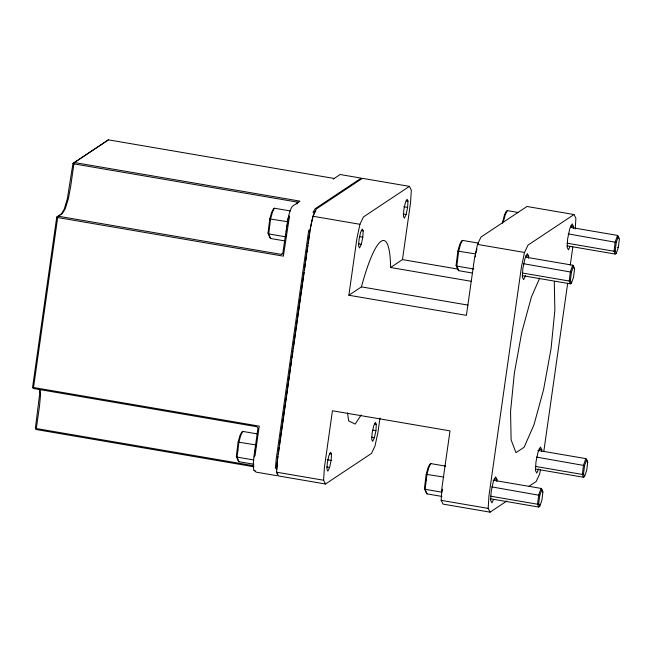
<?xml version="1.0" encoding="UTF-8"?>
<svg xmlns="http://www.w3.org/2000/svg" width="652" height="652" viewBox="0 0 652 652"><rect width="100%" height="100%" fill="white"/><g stroke="black" fill="none" stroke-linecap="round" stroke-linejoin="round"><path stroke-width="0.98" d="M379.986 417.997L378.005 431.95L374.99 446.082L371.51 453.417L325.503 484.004L278.485 475.952L276.587 472.195L277.369 459.546L309.904 230.376L312.919 216.244L316.391 208.917L362.398 178.33L409.423 186.374L411.322 190.139L410.54 202.788L402.471 259.602L390.589 267.507A93.497 16.243 -80.3 0 0 361.436 286.88L348.861 295.242L356.921 238.428L359.937 224.296L363.417 216.961L409.423 186.374M325.503 484.004L323.604 480.239L324.394 467.59L332.455 410.768L450.01 430.882L441.942 487.704L441.159 500.353L443.058 504.118L490.076 512.162L506.808 501.038M331.118 460.418L331.509 454.094L330.564 452.211L328.82 455.878L327.312 462.944L326.921 469.269L327.875 471.151L329.61 467.484L331.118 460.418L327.182 459.741M362.805 237.222L363.197 230.889L362.243 229.015L360.507 232.682L358.999 239.749L358.608 246.073L359.554 247.956L361.298 244.288L362.805 237.222L359.847 236.717M375.927 430.63L376.318 424.305L375.373 422.423L373.629 426.09L372.121 433.156L371.73 439.481L372.683 441.363L374.419 437.696L375.927 430.63L372.977 430.124M407.614 207.434L408.005 201.109L407.052 199.227L405.316 202.894L403.808 209.96L403.417 216.285L404.37 218.167L406.106 214.5L407.614 207.434L403.678 206.757M490.076 512.162L488.177 508.397L488.967 495.748L521.494 266.587L524.51 252.454L527.99 245.119L573.996 214.541L575.895 218.298L575.227 228.999M496.824 481.339L496.946 479.407L495.634 476.824L493.246 481.861L491.176 491.575L490.63 500.28L491.942 502.863L493.531 499.497M528.511 258.143L528.625 256.203L527.321 253.62L524.933 258.665L522.863 268.38L522.317 277.076L523.629 279.667L525.618 275.462M541.633 451.551L541.755 449.619L540.443 447.036L538.055 452.072L535.985 461.795L535.447 470.491L536.751 473.075L538.739 468.878M573.32 228.355L573.442 226.423L572.13 223.84L569.742 228.876L567.672 238.591L567.126 247.295L568.438 249.879L570.027 246.513M276.815 469.693A18.166 3.154 -80.3 0 1 276.921 465.919L277.41 461.249M253.856 464.248L238.917 461.697L238.094 460.605L236.326 456.302L238.094 442.121L239.879 435.715L241.656 432.186L242.715 431.412L257.654 433.971M284.549 240.881L270.604 238.493L269.781 237.401L268.013 233.106L269.781 218.925L271.566 212.519L273.343 208.99L274.402 208.216L290.327 210.946M254.337 456.987L254.59 454.974M254.965 451.95L255.217 449.937M255.47 447.924L255.845 444.9L238.094 442.121M285.902 234.802L285.649 236.815L268.722 233.921L268.013 233.106M286.277 231.778L286.53 229.765M286.904 226.741L289.162 215.853M441.934 496.433L427.003 493.882L426.18 492.79L424.411 488.487L426.18 474.322L427.957 467.9L429.741 464.363L430.801 463.596L445.732 466.147M472.627 273.066L458.69 270.686L457.859 269.594L456.09 265.291L457.859 251.118L459.644 244.704L461.429 241.167L462.488 240.401L478.413 243.123M442.17 491.192L442.423 489.179M475.235 256.921L475.61 253.897L457.859 251.118M502.439 223.22L504.452 214.915L506.237 211.378L507.297 210.612L518.25 212.487M490.646 498.821L538.699 507.044L539.758 506.278L538.715 503.735L539.758 495.381L541.861 489.497L541.038 488.405L492.985 480.19M541.861 489.497L542.904 492.04L541.861 500.394L539.758 506.278M522.333 275.625L570.386 283.848L571.445 283.074L570.402 280.539L571.437 272.177L573.548 266.301L572.725 265.209L525.667 257.157M535.463 469.032L583.507 477.256L584.567 476.49L583.524 473.947L584.567 465.593L586.67 459.717L585.846 458.617L537.794 450.402M586.67 459.717L587.713 462.252L586.67 470.605L584.567 476.49M567.142 245.837L615.195 254.06L616.254 253.294L615.211 250.751L616.254 242.397L618.357 236.513L617.534 235.421L570.484 227.377M616.254 253.294L618.357 247.41L619.4 239.056L618.357 236.513M334.126 178.461L108.428 139.838L73.513 163.09L73.896 163.864L70.701 186.358L68.411 198.518L65.396 208.493L62.592 213.188L56.732 217.173L32.6 387.149L32.983 387.924L33.611 388.535L256.953 426.75L257.964 428.136L254.101 455.365A18.166 3.154 -80.3 0 0 253.987 470.328L256.146 472.129L277.312 475.756M32.983 387.924L33.537 387.508L57.669 217.532L57.286 216.757M73.513 163.09L72.959 163.505L67.36 198.77L64.189 209.243L61.247 214.174L56.732 217.173M254.068 466.808L36.39 429.562L35.77 428.951L36.325 428.543L39.511 406.049L40.554 394.704L40.237 389.945M255.038 455.724L259.235 426.131L33.537 387.508M296.97 204.035L297.247 202.079L73.896 163.864M308.73 230.18L276.195 459.342L275.364 468.421L276.921 465.919M277.605 459.383L278.037 456.367M278.322 454.362L279.317 447.321M279.602 445.316L288.453 383.001M288.738 380.988L290.45 368.926M290.735 366.913L291.737 359.88M292.023 357.866L293.017 350.833M293.302 348.828L304.15 272.438M304.435 270.425L305.429 263.392M305.715 261.379L306.717 254.345M307.002 252.332L307.997 245.299M308.282 243.286L310.002 231.224M543.858 451.07L567.688 283.212M570.255 265.12L572.823 247.026M74.304 162.519L300.002 201.142L292.715 206.073A18.166 3.154 -80.3 0 0 287.85 219.316L282.764 253.424L281.419 254.41L58.077 216.187M573.996 214.541L526.971 206.488L480.964 237.075L477.492 244.41L474.477 258.542L466.408 315.356L348.861 295.242M540.565 469.53L539.563 474.248L536.083 481.575L528.56 486.579M425.707 480.948L426.123 479.098M475.887 252.919L476.971 249.015M539.693 278.086L531.413 297.01L521.804 332.194L514.363 373.05L510.549 411.493L511.127 439.904L515.976 452.659L524.143 447.231L534.004 424.705L543.605 389.521L551.054 348.665L554.86 310.213L554.29 281.803M274.402 208.216L272.503 211.982L270.604 218.811L268.722 233.921L270.604 238.493M242.715 431.412L240.816 435.177L238.917 442.007L237.035 457.117L238.917 461.697M462.488 240.401L460.581 244.166L458.682 251.004L456.799 266.097L458.69 270.686M507.297 210.612L505.398 214.378L503.499 221.215L502.676 221.338M430.801 463.596L428.902 467.362L427.003 474.2L425.112 489.302L427.003 493.882M571.168 282.3L570.386 283.848L569.229 281.028L570.386 271.737L572.725 265.209L573.882 268.029M571.445 283.074L573.548 277.198L574.591 268.836L573.548 266.301M539.872 504.729L538.699 507.044L537.541 504.224L538.699 494.933L541.038 488.405L541.812 490.288M287.85 219.316L289.406 216.831L283.367 256.154L57.669 217.532M361.192 414.957L355.161 424.077L348.722 420.915L347.483 412.92M310.14 230.221A18.166 3.154 -80.3 0 1 314.688 212.316L315.715 210.832M108.428 139.838L72.959 163.505M333.262 179.129L340.067 174.508L361.224 178.126L315.218 208.713L312.976 212.47L314.688 212.307M281.419 254.41L282.927 253.408M615.211 250.751L614.037 251.24L566.987 243.188M570.402 280.539L569.229 281.028L522.179 272.976M583.524 473.947L582.35 474.436L535.3 466.384M538.715 503.735L537.541 504.224L490.491 496.172M269.781 218.925L287.532 221.704M617.534 247.532L618.357 247.41M426.18 474.322L443.93 477.093M570.614 225.942L573.442 226.423M406.041 200.767L408.005 201.109M568.145 233.889L616.254 242.397M403.156 213.995L406.106 214.5M312.919 216.244L359.937 224.296M477.492 244.41L524.51 252.454M525.805 255.723L528.625 256.203M361.224 230.555L363.197 230.889M523.336 263.677L571.437 272.177M358.339 243.783L361.298 244.288M473.727 268.999L456.799 266.097L456.09 265.291M402.471 259.602L458.258 269.154M390.589 267.507L471.282 281.314M361.436 286.88L468.03 305.12M538.935 449.138L541.755 449.619M374.354 423.971L376.318 424.305M536.457 457.085L584.567 465.593M371.469 437.19L374.419 437.696M494.126 478.927L496.946 479.407M329.545 453.751L331.509 454.094M491.649 486.873L539.758 495.381M326.66 466.979L329.61 467.484M253.962 460.01L237.035 457.117L236.326 456.302M442.04 492.195L425.112 489.302L424.411 488.487M36.325 428.543L253.661 465.732M276.587 472.195L323.604 480.239M441.159 500.353L488.177 508.397M253.987 470.328L255.144 470.752M297.247 202.079L298.184 202.438M587.713 462.252L585.846 458.617L583.507 465.153L582.35 474.436L583.507 477.256M542.195 491.225L542.904 492.04M35.77 428.951L35.387 428.177L39.674 393.784L39.332 388.779M618.691 238.241L617.534 235.421L615.195 241.957L614.037 251.24L615.195 254.06M237.63 448.763L237.63 451.697M277.491 474.354A18.166 3.154 -80.3 0 1 276.961 472.252"/></g></svg>
